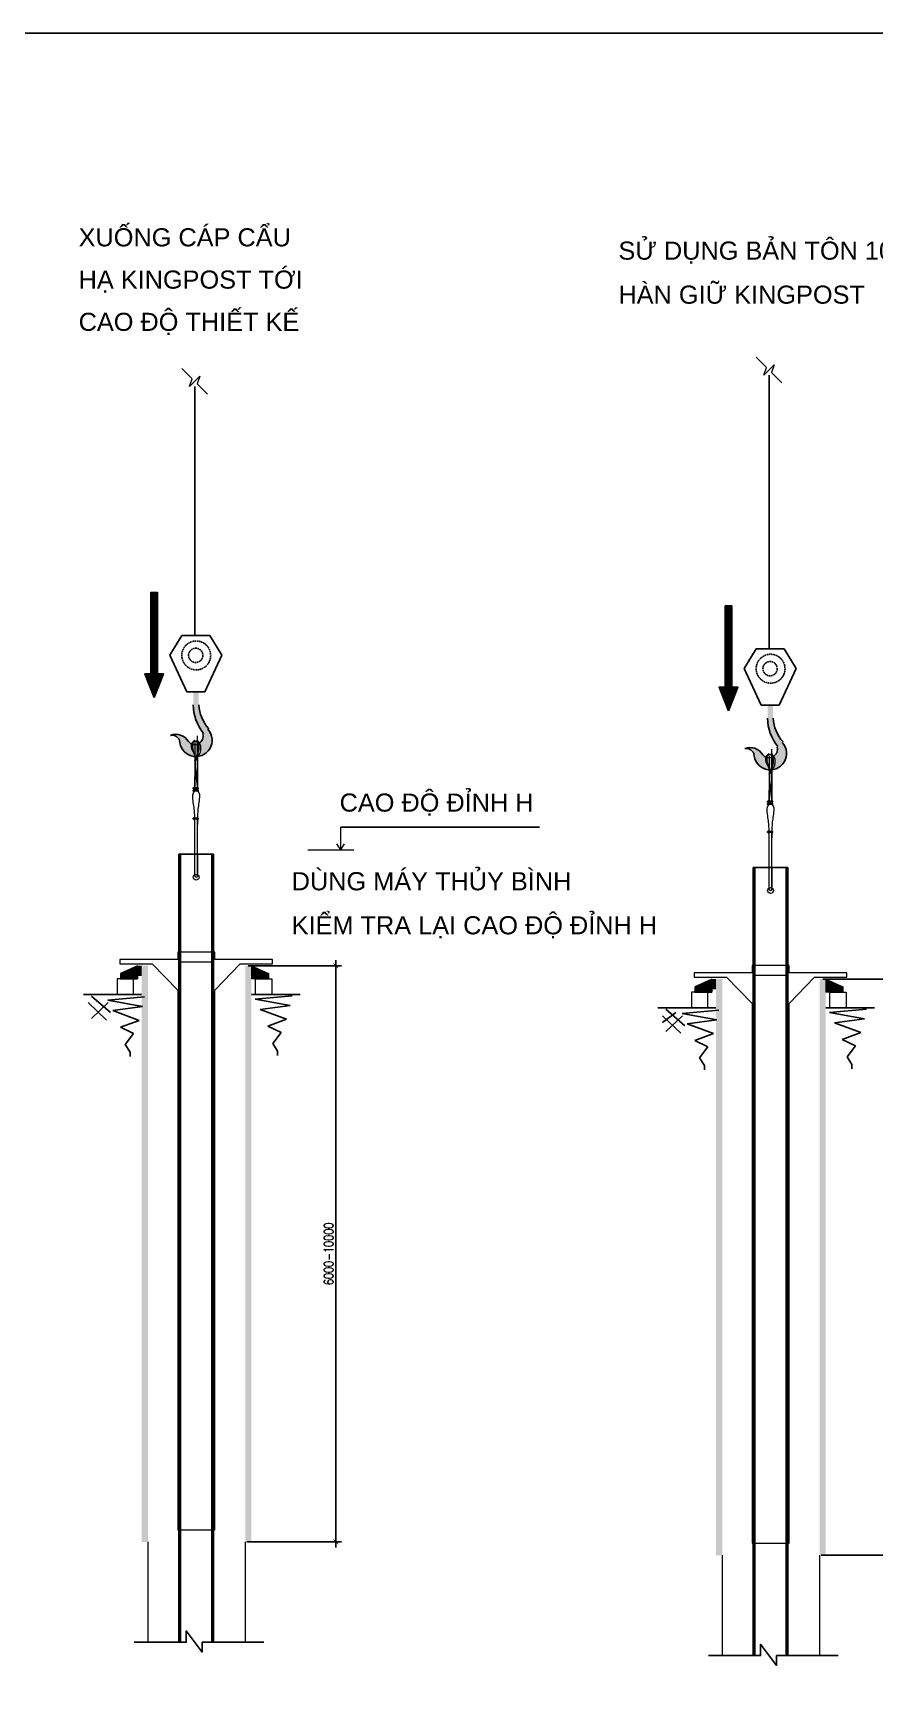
# Model space of a CAD drawing. Header units: millimetres. Extents: x -346728 to 1320345, y -537202 to -385966.
# Drawn here: x 1266456 to 1280727, y -433556 to -405371 of the extents above; entities that cross this region are included whole.
import ezdxf

# ---------------------------------------------------------------- set-up
doc = ezdxf.new("R2010")
doc.units = ezdxf.units.MM
doc.header["$LTSCALE"] = 100
doc.linetypes.add('DASHED2', pattern=[0.375, 0.25, -0.125])
doc.linetypes.add('HIDDEN', pattern=[9.525, 6.35, -3.175])
for name, color, linetype in [('9', 9, 'Continuous'), ('A-TEXT', 7, 'Continuous'), ('COT-THEP', 1, 'Continuous'), ('DUONG-BAO', 2, 'Continuous'), ('hiden', 8, 'HIDDEN'), ('NET', 1, 'Continuous'), ('ONGVACH', 5, 'Continuous'), ('X1326_COL_B4$0$CS', 253, 'Continuous')]:
    doc.layers.add(name, color=color, linetype=linetype)
doc.layers.add('cua', color=44, linetype='Continuous', lineweight=13)
doc.styles.add('romans.shx', font='romans.shx', dxfattribs={"width": 0.75, "bigfont": 'vns.shx'})
doc.styles.add('VnArialH', font='VHARIAL.TTF')
doc.dimstyles.new('BPTC-120', dxfattribs={"dimscale": 80, "dimtxt": 2, "dimasz": 1, "dimexe": 1.2, "dimexo": 0, "dimgap": 0.5, "dimtad": 1, "dimdec": 0, "dimzin": 0, "dimdsep": 46, "dimtxsty": 'romans.shx', "dimblk": 'ARCHTICK', "dimcen": 0.09, "dimdle": 1.2, "dimclrd": 8, "dimclre": 8, "dimclrt": 3, "dimadec": 0, "dimazin": 0, "dimtfac": 1, "dimtdec": 0, "dimtix": 1, "dimtofl": 0, "dimtmove": 0, "dimatfit": 3, "dimfxl": 1, "dimtolj": 1, "dimtzin": 0, "dimarcsym": 0})

# ---------------------------------------------------------------- blocks, each defined once
blk = doc.blocks.new('LVL-KHUNGTEN')
blk.add_lwpolyline([(61073, 41093), (119124, 41093), (119124, 62), (61073, 62)], close=True)
at = {"layer": 'DEFPOINTS'}
blk.add_line((61073, 41093), (119124, 41093), dxfattribs=at)
blk = doc.blocks.new('_ArchTick')
at = {"color": 0, "linetype": 'ByBlock', "const_width": 0.15}
blk.add_lwpolyline([(-0.5, -0.5), (0.5, 0.5)], dxfattribs=at)
blk = doc.blocks.new('*D702')
at = {"layer": 'DEFPOINTS', "color": 0, "linetype": 'ByBlock', "ltscale": 8, "transparency": 16777216}
for p in [(1270104, -421190, 0), (1270076, -430963, 0), (1271587, -430963)]:
    blk.add_point(p, dxfattribs=at)
at = {"layer": 'X1326_COL_B4$0$CS', "color": 8, "linetype": 'ByBlock', "lineweight": -2, "ltscale": 8, "transparency": 16777216}
for p, q in [((1270104, -421190), (1271683, -421190)), ((1271587, -421094), (1271587, -431059)), ((1270076, -430963), (1271683, -430963))]:
    blk.add_line(p, q, dxfattribs=at)
at = {"layer": 'X1326_COL_B4$0$CS', "color": 8, "linetype": 'ByBlock', "lineweight": -2, "ltscale": 8, "transparency": 16777216, "xscale": 80, "yscale": 80, "zscale": 80}
for p, rotation in [((1271587, -421190), 90), ((1271587, -430963), 270)]:
    blk.add_blockref('_ArchTick', p, dxfattribs=dict(at, rotation=rotation))
at = {"layer": 'X1326_COL_B4$0$CS', "color": 3, "linetype": 'ByBlock', "ltscale": 8, "transparency": 16777216, "insert": (1271467, -426077), "char_height": 160, "attachment_point": 5, "rotation": 90, "style": 'romans.shx'}
blk.add_mtext('\\A1;6000-10000', dxfattribs=at)
blk = doc.blocks.new('*D703')
at = {"layer": 'DEFPOINTS', "color": 0, "linetype": 'ByBlock', "ltscale": 8, "transparency": 16777216}
for p in [(1279844, -421415, 0), (1279816, -431189, 0), (1281327, -431189)]:
    blk.add_point(p, dxfattribs=at)
at = {"layer": 'X1326_COL_B4$0$CS', "color": 8, "linetype": 'ByBlock', "lineweight": -2, "ltscale": 8, "transparency": 16777216}
for p, q in [((1281327, -421319), (1281327, -431285)), ((1279844, -421415), (1281423, -421415)), ((1279816, -431189), (1281423, -431189))]:
    blk.add_line(p, q, dxfattribs=at)
at = {"layer": 'X1326_COL_B4$0$CS', "color": 8, "linetype": 'ByBlock', "lineweight": -2, "ltscale": 8, "transparency": 16777216, "xscale": 80, "yscale": 80, "zscale": 80}
for p, rotation in [((1281327, -421415), 90), ((1281327, -431189), 270)]:
    blk.add_blockref('_ArchTick', p, dxfattribs=dict(at, rotation=rotation))
at = {"layer": 'X1326_COL_B4$0$CS', "color": 3, "linetype": 'ByBlock', "ltscale": 8, "transparency": 16777216, "insert": (1281207, -426302), "char_height": 160, "attachment_point": 5, "rotation": 90, "style": 'romans.shx'}
blk.add_mtext('\\A1;6000-10000', dxfattribs=at)

msp = doc.modelspace()

# ---------------------------------------------------------------- hatches: boundary and pattern name
h = msp.add_hatch()
h.set_pattern_fill('ANSI37', color=256, scale=1.842586, style=0)
h.set_pattern_definition([(45, (1236810.84022, -478465.2638), (-0.1628631381, 0.1628631381), []), (135, (1236810.84022, -478465.2638), (-0.1628631381, -0.1628631381), [])])
h.paths.add_polyline_path([(1269410.5, -417561.5, 0.4139754), (1269434.4, -417170.6, -0.1675092), (1269263.1, -416764.1), (1269263.1, -416541.8), (1269213.4, -416541.8), (1269168.8, -416541.8), (1269168.8, -416764.1, 0.1669187), (1269344.5, -417247, -0.3748597), (1269264.5, -417415.5)])
h.paths.add_polyline_path([(1269264.5, -417415.5, -0.3256233), (1269101.4, -417379.1, 0.3838676), (1268796.3, -417272.3, -0.3456423), (1268949.8, -417354.2, 0.6465069), (1269410.5, -417561.5)])
h = msp.add_hatch()
h.set_pattern_fill('ANSI37', color=256, scale=1.842586, style=0)
h.set_pattern_definition([(45, (1246550.87154, -478690.52957), (-0.1628631381, 0.1628631381), []), (135, (1246550.87154, -478690.52957), (-0.1628631381, -0.1628631381), [])])
h.paths.add_polyline_path([(1279150.6, -417786.8, 0.4139754), (1279174.4, -417395.9, -0.1675092), (1279003.1, -416989.4), (1279003.1, -416767.1), (1278953.4, -416767.1), (1278908.8, -416767.1), (1278908.8, -416989.4, 0.1669187), (1279084.5, -417472.3, -0.3748597), (1279004.5, -417640.8)])
h.paths.add_polyline_path([(1279004.5, -417640.8, -0.3256233), (1278841.5, -417604.4, 0.3838676), (1278536.3, -417497.6, -0.3456423), (1278689.8, -417579.4, 0.6465069), (1279150.6, -417786.8)])
at = {"layer": 'COT-THEP'}
h = msp.add_hatch(dxfattribs=at)
h.set_pattern_fill('ANSI37', color=0, scale=5.896275, style=0)
h.set_pattern_definition([(45, (1253624.61855, -446575.2988), (-0.521162042, 0.521162042), []), (135, (1253624.61855, -446575.2988), (-0.521162042, -0.521162042), [])])
h.paths.add_polyline_path([(1268447.9, -416239.6), (1268347.7, -416239.6), (1268506.8, -416637.8), (1268665.9, -416239.6), (1268565.8, -416239.6), (1268565.8, -414859.6), (1268447.9, -414859.6)])
h = msp.add_hatch(dxfattribs=at)
h.set_pattern_fill('ANSI37', color=0, scale=5.896275, style=0)
h.set_pattern_definition([(45, (1263364.6499, -446800.5646), (-0.521162042, 0.521162042), []), (135, (1263364.6499, -446800.5646), (-0.521162042, -0.521162042), [])])
h.paths.add_polyline_path([(1278187.9, -416464.8), (1278087.8, -416464.8), (1278246.9, -416863.1), (1278406, -416464.8), (1278305.8, -416464.8), (1278305.8, -415084.8), (1278187.9, -415084.8)])
for points in [[(1268209.3, -421363.8), (1268293.8, -421363.8), (1268293.8, -421190.1), (1268209.3, -421190.1)], [(1277949.3, -421589), (1278033.8, -421589), (1278033.8, -421415.4), (1277949.3, -421415.4)]]:
    msp.add_hatch(color=5, dxfattribs=at).paths.add_polyline_path(points)
at = {"layer": 'cua'}
for points in [[(1268224.3, -421190), (1268224.3, -421411.8), (1267936.2, -421411.8), (1267936.2, -421323.2)], [(1270157.3, -421190), (1270157.3, -421411.8), (1270445.4, -421411.8), (1270445.4, -421323.2)], [(1277964.3, -421415.3), (1277964.3, -421637), (1277676.2, -421637), (1277676.2, -421548.5)], [(1279897.3, -421415.3), (1279897.3, -421637), (1280185.4, -421637), (1280185.4, -421548.5)]]:
    msp.add_hatch(color=256, dxfattribs=at).paths.add_polyline_path(points)

# ---------------------------------------------------------------- linework, layer by layer
at = {"color": 7}
for p, q in [((1268447.9, -414859.6, 0), (1268447.9, -416239.6, 0)), ((1268447.9, -414859.6, 0), (1268565.8, -414859.6, 0)), ((1268565.8, -414859.6, 0), (1268565.8, -416239.6, 0)), ((1278187.9, -415084.8, 0), (1278187.9, -416464.8, 0)), ((1278187.9, -415084.8, 0), (1278305.8, -415084.8, 0)), ((1278305.8, -415084.8, 0), (1278305.8, -416464.8, 0)), ((1268347.7, -416239.6, 0), (1268506.8, -416637.8, 0)), ((1268447.9, -416239.6, 0), (1268347.7, -416239.6, 0)), ((1268665.9, -416239.6, 0), (1268506.8, -416637.8, 0)), ((1268565.8, -416239.6, 0), (1268665.9, -416239.6, 0)), ((1278087.8, -416464.8, 0), (1278246.9, -416863.1, 0)), ((1278187.9, -416464.8, 0), (1278087.8, -416464.8, 0)), ((1278406, -416464.8, 0), (1278246.9, -416863.1, 0)), ((1278305.8, -416464.8, 0), (1278406, -416464.8, 0))]:
    msp.add_line(p, q, dxfattribs=at)
at = {"color": 2}
for p, q in [((1268973.9, -415586, 0), (1268773.7, -415919.4, 0)), ((1269218.6, -415586, 0), (1268973.9, -415586, 0)), ((1269208.1, -415586, 0), (1269452.8, -415586, 0)), ((1269452.8, -415586, 0), (1269653, -415919.4, 0)), ((1268773.7, -415919.4, 0), (1269062.9, -416541.8, 0)), ((1269653, -415919.4, 0), (1269363.8, -416541.8, 0)), ((1278714, -415811.3, 0), (1278513.8, -416144.7, 0)), ((1278958.7, -415811.3, 0), (1278714, -415811.3, 0)), ((1278948.1, -415811.3, 0), (1279192.8, -415811.3, 0)), ((1279192.8, -415811.3, 0), (1279393, -416144.7, 0)), ((1278513.8, -416144.7, 0), (1278802.9, -416767.1, 0)), ((1279393, -416144.7, 0), (1279103.8, -416767.1, 0))]:
    msp.add_line(p, q, dxfattribs=at)
at = {"color": 8}
for p, q in [((1267726.3, -421814.8, 0), (1267445.2, -422081.6, 0)), ((1268345.9, -421715.2, 0), (1267721.5, -421774, 0)), ((1267721.5, -421774, 0), (1268310.6, -421880, 0)), ((1268310.6, -421880, 0), (1267804, -421950.6, 0)), ((1270846.9, -421697.8, 0), (1270222.5, -421756.7, 0)), ((1270222.5, -421756.7, 0), (1270811.5, -421862.7, 0)), ((1270811.5, -421862.7, 0), (1270305, -421933.3, 0)), ((1267804, -421950.6, 0), (1268251.6, -422115.4, 0)), ((1268251.6, -422115.4, 0), (1267933.6, -422233.2, 0)), ((1270305, -421933.3, 0), (1270752.6, -422098.1, 0)), ((1270752.6, -422098.1, 0), (1270434.5, -422215.9, 0)), ((1277353.9, -421983.9, 0), (1277129.1, -422152.4, 0)), ((1277466.3, -422040, 0), (1277185.3, -422306.8, 0)), ((1278085.9, -421940.4, 0), (1277461.5, -421999.3, 0)), ((1277461.5, -421999.3, 0), (1278050.6, -422105.2, 0)), ((1278050.6, -422105.2, 0), (1277544, -422175.9, 0)), ((1277544, -422175.9, 0), (1277991.7, -422340.7, 0)), ((1280586.9, -421923.1, 0), (1279962.5, -421982, 0)), ((1279962.5, -421982, 0), (1280551.6, -422087.9, 0)), ((1280551.6, -422087.9, 0), (1280045, -422158.6, 0)), ((1280045, -422158.6, 0), (1280492.7, -422323.4, 0)), ((1267933.6, -422233.2, 0), (1268157.4, -422339.1, 0)), ((1268157.4, -422339.1, 0), (1268016, -422527.5, 0)), ((1270434.5, -422215.9, 0), (1270658.4, -422321.8, 0)), ((1270658.4, -422321.8, 0), (1270517, -422510.2, 0)), ((1277991.7, -422340.7, 0), (1277673.6, -422458.4, 0)), ((1277673.6, -422458.4, 0), (1277897.4, -422564.4, 0)), ((1280492.7, -422323.4, 0), (1280174.6, -422441.1, 0)), ((1280174.6, -422441.1, 0), (1280398.4, -422547.1, 0)), ((1268016, -422527.5, 0), (1268098.5, -422657, 0)), ((1268098.5, -422657, 0), (1268098.5, -422727.7, 0)), ((1270517, -422510.2, 0), (1270599.5, -422639.7, 0)), ((1270599.5, -422639.7, 0), (1270599.5, -422710.3, 0)), ((1277897.4, -422564.4, 0), (1277756.1, -422752.8, 0)), ((1277756.1, -422752.8, 0), (1277838.5, -422882.3, 0)), ((1280398.4, -422547.1, 0), (1280257, -422735.4, 0)), ((1280257, -422735.4, 0), (1280339.5, -422865, 0)), ((1277838.5, -422882.3, 0), (1277838.5, -422952.9, 0)), ((1280339.5, -422865, 0), (1280339.5, -422935.6, 0))]:
    msp.add_line(p, q, dxfattribs=at)
at = {"color": 8, "elevation": 0}
for points in [[(1267698.2, -422109.7), (1267389, -421814.8)], [(1267768.4, -421983.3), (1267445.2, -421702.5)], [(1277438.2, -422334.9), (1277129.1, -422040)], [(1277508.5, -422208.5), (1277185.3, -421927.7)]]:
    msp.add_lwpolyline(points, dxfattribs=at)
at = {"color": 6}
for centre, radius, start, end in [((1269959.8, -416749.7, 0), 791.1, 181.04514, 218.95063), ((1269938.4, -416719, 0), 676.8, 183.82825, 221.64453), ((1279699.8, -416975, 0), 791.1, 181.04514, 218.95063), ((1279678.4, -416944.2, 0), 676.8, 183.82825, 221.64453), ((1268876.3, -417503.8, 0), 241.6, 28.72165, 112.72237), ((1268807.7, -417419.7, 0), 140.9, 23.81694, 100.0862), ((1269213.6, -417362.8, 0), 277, 180, 42.02472), ((1269194.7, -417294, 0), 141.9, 221.34047, 15.68229), ((1278953.6, -417588.1, 0), 277, 180, 42.02472), ((1278616.4, -417729.1, 0), 241.6, 28.72165, 112.72237), ((1278547.7, -417645, 0), 140.9, 23.81694, 100.0862), ((1278934.8, -417519.3, 0), 141.9, 221.34047, 15.68229)]:
    msp.add_arc(centre, radius, start, end, dxfattribs=at)
at = {"layer": '9'}
for p, q in [((1278934.9, -415819.9, 0), (1278934.9, -411173.6, 0)), ((1269194.9, -415594.6, 0), (1269194.9, -411365, 0))]:
    msp.add_line(p, q, dxfattribs=at)
at = {"layer": 'A-TEXT', "color": 2}
msp.add_line((1271671.3, -418838.5, 0), (1275039.3, -418838.5, 0), dxfattribs=at)
msp.add_line((1271671.3, -418838.5, 0), (1275039.3, -418838.5, 0), dxfattribs=at)
at = {"layer": 'COT-THEP', "color": 10}
for p, q in [((1268925.7, -419295.8, 0), (1268925.7, -432665.2, 0)), ((1269514.2, -419295.8, 0), (1268925.7, -419295.8, 0)), ((1268955.1, -419295.8, 0), (1268955.1, -432665.2, 0)), ((1269484.8, -419295.8, 0), (1269484.8, -432665.2, 0)), ((1269514.2, -419295.8, 0), (1269514.2, -432665.2, 0)), ((1278665.7, -419521.1, 0), (1278665.7, -432890.4, 0)), ((1279254.3, -419521.1, 0), (1278665.7, -419521.1, 0)), ((1278695.1, -419521.1, 0), (1278695.1, -432890.4, 0)), ((1279224.8, -419521.1, 0), (1279224.8, -432890.4, 0)), ((1279254.3, -419521.1, 0), (1279254.3, -432890.4, 0)), ((1267308.1, -421676.5, 0), (1268294.1, -421676.5, 0)), ((1270157.3, -421676.5, 0), (1270983.4, -421676.5, 0)), ((1277048.2, -421901.8, 0), (1278034.1, -421901.8, 0)), ((1279897.3, -421901.8, 0), (1280723.4, -421901.8, 0))]:
    msp.add_line(p, q, dxfattribs=at)
at = {"layer": 'cua'}
for p, q in [((1278717.9, -410866.7, 0), (1278893.3, -411042.1, 0)), ((1268977.9, -411058, 0), (1269153.3, -411233.4, 0)), ((1269106.1, -411363.4, 0), (1269283.2, -411186.3, 0)), ((1269283.2, -411186.3, 0), (1269236.1, -411316.2, 0)), ((1278846.1, -411172.1, 0), (1279023.2, -410994.9, 0)), ((1278846.1, -411172.1, 0), (1278893.3, -411042.1, 0)), ((1279023.2, -410994.9, 0), (1278976.1, -411124.9, 0)), ((1278976.1, -411124.9, 0), (1279151.5, -411300.3, 0)), ((1269106.1, -411363.4, 0), (1269153.3, -411233.4, 0)), ((1269236.1, -411316.2, 0), (1269411.5, -411491.6, 0)), ((1269195.4, -417409.1, 0), (1269195.4, -418227.4, 0)), ((1269244.5, -418227.4, 0), (1269244.5, -417291.6, 0)), ((1269244.5, -417360.1, 0), (1269244.5, -418227.4, 0)), ((1278935.5, -417634.4, 0), (1278935.5, -418452.7, 0)), ((1278984.5, -418452.7, 0), (1278984.5, -417516.8, 0)), ((1278984.5, -417585.4, 0), (1278984.5, -418452.7, 0)), ((1269179.3, -418172.2, 0), (1269168.9, -418172.2, 0)), ((1269168.9, -418188.7, 0), (1269168.9, -418172.2, 0)), ((1269179.3, -418188.7, 0), (1269168.9, -418188.7, 0)), ((1269179.3, -418211, 0), (1269168.9, -418211, 0)), ((1269168.9, -418227.4, 0), (1269168.9, -418211, 0)), ((1269179.3, -418227.4, 0), (1269168.9, -418227.4, 0)), ((1269179.3, -418164, 0), (1269179.3, -418196.9, 0)), ((1269189.4, -418164, 0), (1269179.3, -418164, 0)), ((1269189.4, -418196.9, 0), (1269179.3, -418196.9, 0)), ((1269179.3, -418202.8, 0), (1269179.3, -418235.6, 0)), ((1269189.4, -418202.8, 0), (1269179.3, -418202.8, 0)), ((1269189.4, -418235.6, 0), (1269179.3, -418235.6, 0)), ((1269189.4, -418164, 0), (1269189.4, -418196.9, 0)), ((1269252.7, -418172.2, 0), (1269189.4, -418172.2, 0)), ((1269252.7, -418188.7, 0), (1269189.4, -418188.7, 0)), ((1269189.4, -418202.8, 0), (1269189.4, -418235.6, 0)), ((1269252.7, -418211, 0), (1269189.4, -418211, 0)), ((1269252.7, -418227.4, 0), (1269189.4, -418227.4, 0)), ((1269195.4, -418211, 0), (1269195.4, -418188.7, 0)), ((1269244.5, -418211, 0), (1269244.5, -418188.7, 0)), ((1278919.4, -418397.5, 0), (1278908.9, -418397.5, 0)), ((1278908.9, -418413.9, 0), (1278908.9, -418397.5, 0)), ((1278919.4, -418413.9, 0), (1278908.9, -418413.9, 0)), ((1278919.4, -418436.3, 0), (1278908.9, -418436.3, 0)), ((1278908.9, -418452.7, 0), (1278908.9, -418436.3, 0)), ((1278919.4, -418452.7, 0), (1278908.9, -418452.7, 0)), ((1278919.4, -418389.3, 0), (1278919.4, -418422.1, 0)), ((1278929.4, -418389.3, 0), (1278919.4, -418389.3, 0)), ((1278929.4, -418422.1, 0), (1278919.4, -418422.1, 0)), ((1278919.4, -418428, 0), (1278919.4, -418460.9, 0)), ((1278929.4, -418428, 0), (1278919.4, -418428, 0)), ((1278929.4, -418460.9, 0), (1278919.4, -418460.9, 0)), ((1278929.4, -418389.3, 0), (1278929.4, -418422.1, 0)), ((1278992.7, -418397.5, 0), (1278929.4, -418397.5, 0)), ((1278992.7, -418413.9, 0), (1278929.4, -418413.9, 0)), ((1278929.4, -418428, 0), (1278929.4, -418460.9, 0)), ((1278992.7, -418436.3, 0), (1278929.4, -418436.3, 0)), ((1278992.7, -418452.7, 0), (1278929.4, -418452.7, 0)), ((1278935.5, -418436.3, 0), (1278935.5, -418413.9, 0)), ((1278984.5, -418436.3, 0), (1278984.5, -418413.9, 0)), ((1269179.3, -418688.5, 0), (1269168.9, -418688.5, 0)), ((1269168.9, -418704.9, 0), (1269168.9, -418688.5, 0)), ((1269179.3, -418704.9, 0), (1269168.9, -418704.9, 0)), ((1269179.3, -418680.3, 0), (1269179.3, -418713.2, 0)), ((1269189.4, -418680.3, 0), (1269179.3, -418680.3, 0)), ((1269189.4, -418713.2, 0), (1269179.3, -418713.2, 0)), ((1269189.4, -418680.3, 0), (1269189.4, -418713.2, 0)), ((1269252.7, -418688.5, 0), (1269189.4, -418688.5, 0)), ((1269252.7, -418704.9, 0), (1269189.4, -418704.9, 0)), ((1269195.4, -418688.5, 0), (1269195.4, -418704.9, 0)), ((1269195.4, -419663.7, 0), (1269195.4, -418704.9, 0)), ((1269244.5, -419295.8, 0), (1269244.5, -418688.5, 0)), ((1269244.5, -418688.5, 0), (1269244.5, -418791.6, 0)), ((1269244.5, -418742.6, 0), (1269244.5, -418704.9, 0)), ((1271671.3, -419220.7, 0), (1271671.3, -418838.5, 0)), ((1278919.4, -418913.8, 0), (1278908.9, -418913.8, 0)), ((1278908.9, -418930.2, 0), (1278908.9, -418913.8, 0)), ((1278919.4, -418930.2, 0), (1278908.9, -418930.2, 0)), ((1278919.4, -418905.6, 0), (1278919.4, -418938.4, 0)), ((1278929.4, -418905.6, 0), (1278919.4, -418905.6, 0)), ((1278929.4, -418938.4, 0), (1278919.4, -418938.4, 0)), ((1278929.4, -418905.6, 0), (1278929.4, -418938.4, 0)), ((1278992.7, -418913.8, 0), (1278929.4, -418913.8, 0)), ((1278992.7, -418930.2, 0), (1278929.4, -418930.2, 0)), ((1278935.5, -418913.8, 0), (1278935.5, -418930.2, 0)), ((1278935.5, -419888.9, 0), (1278935.5, -418930.2, 0)), ((1278984.5, -419521.1, 0), (1278984.5, -418913.8, 0)), ((1278984.5, -418913.8, 0), (1278984.5, -419016.9, 0)), ((1278984.5, -418967.9, 0), (1278984.5, -418930.2, 0)), ((1268925.7, -419295.8, 0), (1269514.2, -419295.8, 0)), ((1271115.8, -419220.7, 0), (1271895.9, -419220.7, 0)), ((1271671.3, -419220.7, 0), (1271605.9, -419121, 0)), ((1271671.3, -419220.7, 0), (1271736.6, -419121, 0)), ((1269244.5, -419663.7, 0), (1269244.5, -419645.7, 0)), ((1278665.7, -419521.1, 0), (1279254.3, -419521.1, 0)), ((1278984.5, -419888.9, 0), (1278984.5, -419871, 0)), ((1268224.3, -421190, 0), (1267936.2, -421323.2, 0)), ((1267936.2, -421323.2, 0), (1267936.2, -421411.8, 0)), ((1268224.3, -421190, 0), (1268224.3, -421411.8, 0)), ((1268925.7, -421121.8, 0), (1269514.2, -421121.8, 0)), ((1270157.3, -421190, 0), (1270445.4, -421323.2, 0)), ((1270157.3, -421190, 0), (1270157.3, -421411.8, 0)), ((1270445.4, -421323.2, 0), (1270445.4, -421411.8, 0)), ((1278665.7, -421347, 0), (1279254.3, -421347, 0)), ((1267936.2, -421411.8, 0), (1268224.3, -421411.8, 0)), ((1270445.4, -421411.8, 0), (1270157.3, -421411.8, 0)), ((1277964.3, -421415.3, 0), (1277676.2, -421548.5, 0)), ((1277676.2, -421548.5, 0), (1277676.2, -421637, 0)), ((1277676.2, -421637, 0), (1277964.3, -421637, 0)), ((1277964.3, -421415.3, 0), (1277964.3, -421637, 0)), ((1279897.3, -421415.3, 0), (1280185.4, -421548.5, 0)), ((1279897.3, -421415.3, 0), (1279897.3, -421637, 0)), ((1280185.4, -421637, 0), (1279897.3, -421637, 0)), ((1280185.4, -421548.5, 0), (1280185.4, -421637, 0)), ((1268400.2, -430963.6, 0), (1268400.7, -432676.6, 0)), ((1270051, -430963.3, 0), (1270051.5, -432676.1, 0)), ((1278140.2, -431188.8, 0), (1278140.8, -432901.9, 0)), ((1279791, -431188.5, 0), (1279791.5, -432901.4, 0))]:
    msp.add_line(p, q, dxfattribs=at)
at = {"layer": 'cua', "elevation": 0}
for points in [[(1268906.5, -430756.5), (1269533.4, -430756.5), (1269533.4, -421604), (1269966.2, -421156.2), (1270513.1, -421156.2), (1270513.1, -421082.8), (1269533.4, -421082.8), (1269533.4, -420960.3), (1268906.5, -420960.3), (1268906.5, -421082.8), (1267926.9, -421082.8), (1267926.9, -421156.2), (1268473.7, -421156.2), (1268906.5, -421604)], [(1278646.5, -430981.8), (1279273.5, -430981.8), (1279273.5, -421829.3), (1279706.2, -421381.5), (1280253.1, -421381.5), (1280253.1, -421308), (1279273.5, -421308), (1279273.5, -421185.6), (1278646.5, -421185.6), (1278646.5, -421308), (1277666.9, -421308), (1277666.9, -421381.5), (1278213.7, -421381.5), (1278646.5, -421829.3)], [(1268154.9, -421411.8), (1267880.5, -421411.8), (1267880.5, -421676.5), (1268154.9, -421676.5)], [(1270226.6, -421411.8), (1270501, -421411.8), (1270501, -421676.5), (1270226.6, -421676.5)], [(1277895, -421637), (1277620.6, -421637), (1277620.6, -421901.8), (1277895, -421901.8)], [(1279966.7, -421637), (1280241.1, -421637), (1280241.1, -421901.8), (1279966.7, -421901.8)]]:
    msp.add_lwpolyline(points, close=True, dxfattribs=at)
at = {"layer": 'cua'}
for centre in [(1269220, -419688.2, 0), (1278960, -419913.5, 0)]:
    msp.add_circle(centre, 49, dxfattribs=at)
for centre, radius, start, end in [((1269252.7, -418180.4, 0), 8.21, 270, 90), ((1269252.7, -418219.2, 0), 8.21, 270, 90), ((1278992.7, -418405.7, 0), 8.21, 270, 90), ((1278992.7, -418444.5, 0), 8.21, 270, 90), ((1269252.7, -418696.7, 0), 8.21, 270, 90), ((1278992.7, -418922, 0), 8.21, 270, 90), ((1269220, -419663.7, 0), 24.5, 180, 0), ((1278960, -419888.9, 0), 24.5, 180, 0)]:
    msp.add_arc(centre, radius, start, end, dxfattribs=at)
for points in [[(1269244.5, -418172.2), (1269238, -418110.2), (1269226.1, -418020.6), (1269217.6, -417895.8), (1269231.4, -417648.2), (1269280.8, -417591.5), (1269233.6, -417381.4), (1269144, -417419.9), (1269207.8, -417656.3), (1269212.8, -417677.1), (1269213.3, -417680.4), (1269205.4, -417677.8), (1269209.1, -417685.6), (1269201.1, -417687.4), (1269204.3, -417696.5), (1269195, -417698.2), (1269195.9, -417721.5)], [(1269195.4, -418172.2), (1269198.1, -418078.5), (1269197.3, -418014.6), (1269204.2, -417921.6), (1269237.8, -417608.5), (1269253.3, -417576.1), (1269220.6, -417389.2), (1269189.6, -417392), (1269190, -417609.9), (1269216.3, -417666.9), (1269217.4, -417670.6), (1269214.5, -417672.2), (1269216.6, -417675), (1269211.6, -417678.8), (1269215.3, -417681.8), (1269209, -417687.9), (1269213.9, -417693), (1269201, -417714.4)], [(1278984.5, -418397.5), (1278978.1, -418335.4), (1278966.1, -418245.8), (1278957.7, -418121.1), (1278971.4, -417873.5), (1279020.8, -417816.8), (1278973.6, -417606.7), (1278884, -417645.1), (1278947.8, -417881.6), (1278952.9, -417902.4), (1278953.3, -417905.7), (1278945.5, -417903.1), (1278949.2, -417910.9), (1278941.1, -417912.6), (1278944.4, -417921.8), (1278935, -417923.5), (1278935.9, -417946.8)], [(1278935.5, -418397.5), (1278938.1, -418303.7), (1278937.3, -418239.9), (1278944.2, -418146.8), (1278977.9, -417833.7), (1278993.3, -417801.3), (1278960.7, -417614.4), (1278929.7, -417617.2), (1278930, -417835.1), (1278956.3, -417892.2), (1278957.4, -417895.8), (1278954.5, -417897.5), (1278956.6, -417900.3), (1278951.7, -417904), (1278955.3, -417907.1), (1278949, -417913.2), (1278953.9, -417918.2), (1278941, -417939.7)], [(1269197.6, -418688.5), (1269195.4, -418654.6), (1269189.4, -418559.2), (1269162.7, -418331.1), (1269172.7, -418257.5), (1269197.6, -418227.4)], [(1269244.5, -418688.5), (1269246.7, -418654.6), (1269252.7, -418559.2), (1269279.4, -418331.1), (1269269.4, -418257.5), (1269244.5, -418227.4)], [(1278937.6, -418913.8), (1278935.4, -418879.9), (1278929.4, -418784.4), (1278902.7, -418556.4), (1278912.7, -418482.8), (1278937.6, -418452.7)], [(1278984.5, -418913.8), (1278986.7, -418879.9), (1278992.7, -418784.4), (1279019.4, -418556.4), (1279009.4, -418482.8), (1278984.5, -418452.7)]]:
    msp.add_spline(points, degree=3, dxfattribs=at)
for points in [[(1269263.1, -418248), (1269257.7, -418240.8), (1269251.1, -418234.1), (1269244.5, -418227.4)], [(1279003.1, -418473.2), (1278997.7, -418466), (1278991.1, -418459.4), (1278984.5, -418452.7)]]:
    msp.add_open_spline(points, degree=3, dxfattribs=at)
at = {"layer": 'DUONG-BAO', "color": 2}
for p, q in [((1269062.9, -416541.8, 0), (1269363.8, -416541.8, 0)), ((1278802.9, -416767.1, 0), (1279103.8, -416767.1, 0))]:
    msp.add_line(p, q, dxfattribs=at)
at = {"layer": 'DUONG-BAO', "color": 6}
for p, q in [((1269134.6, -417422.5, 0), (1269192.1, -417365, 0)), ((1278874.6, -417647.8, 0), (1278932.1, -417590.2, 0))]:
    msp.add_line(p, q, dxfattribs=at)
at = {"layer": 'DUONG-BAO', "color": 7, "linetype": 'DASHED2'}
for centre, radius in [((1269220.7, -415925.6, 0), 244.9), ((1269212.2, -415924.6, 0), 121), ((1278960.8, -416150.9, 0), 244.9), ((1278952.2, -416149.9, 0), 121)]:
    msp.add_circle(centre, radius, dxfattribs=at)
at = {"layer": 'hiden', "ltscale": 2}
for p, q in [((1269244.5, -419633.7, 0), (1269244.5, -419308, 0)), ((1278984.5, -419859, 0), (1278984.5, -419533.2, 0))]:
    msp.add_line(p, q, dxfattribs=at)
at = {"layer": 'NET', "color": 8, "elevation": 0}
for points in [[(1268169.4, -432665.2), (1269050.2, -432665.2), (1269050.2, -432472.6), (1269321.1, -432831.1), (1269321.1, -432665.2), (1270367.7, -432665.2)], [(1277909.4, -432890.4), (1278790.2, -432890.4), (1278790.2, -432697.8), (1279061.2, -433056.4), (1279061.2, -432890.4), (1280107.7, -432890.4)]]:
    msp.add_lwpolyline(points, dxfattribs=at)
at = {"layer": 'ONGVACH', "color": 5}
for points in [[(1268294.1, -421190.2, 0), (1268400.2, -421190.4, 0), (1268294.1, -430963.6, 0), (1268400.2, -430963.6, 0)], [(1270051.5, -430963.3, 0), (1270157.3, -430963.6, 0), (1270051.1, -421189.9, 0), (1270157.3, -421190, 0)], [(1278034.1, -421415.5, 0), (1278140.2, -421415.7, 0), (1278034.1, -431188.8, 0), (1278140.2, -431188.8, 0)], [(1279791.5, -431188.5, 0), (1279897.3, -431188.8, 0), (1279791.2, -421415.2, 0), (1279897.3, -421415.3, 0)]]:
    msp.add_solid(points, dxfattribs=at)

# ---------------------------------------------------------------- block references
at = {"xscale": 1.216631744522601, "yscale": 1.216631744522601, "zscale": 1.216631744522601}
msp.add_blockref('LVL-KHUNGTEN', (1174042.9, -455366), dxfattribs=at)

# ---------------------------------------------------------------- texts
at = {"layer": 'A-TEXT', "color": 2, "style": 'VnArialH'}
for s, p in [('Xuèng c¸p cÈu', (1267226.3, -408986.9, 881.1)), ('sö dông b¶n t«n 100*100*20', (1276380.5, -409212.1, 881.1)), ('h¹ kingpost tíi', (1267226.3, -409703.6, 881.1)), ('hµn gi÷ kingpost ', (1276380.5, -409959.1, 881.1)), ('cao ®é thiÕt kÕ', (1267226.3, -410420.4, 881.1)), ('Cao ®é ®Ønh H', (1271652.2, -418574.8, 0)), ('dïng m¸y thñy b×nh', (1270839.4, -419909.3, 0)), ('kiÓm tra l¹i cao ®é ®Ønh h', (1270839.4, -420656.3, 0))]:
    msp.add_text(s, height=307.098, dxfattribs=at).set_placement(p)

# ---------------------------------------------------------------- dimensions: what is measured, and where the dimension line sits
at = {"layer": 'X1326_COL_B4$0$CS', "linetype": 'ByBlock', "ltscale": 8}
for base, p1, p2, picture, middle in [((1271587.2, -430963.3, 0), (1270104.2, -421189.9, 0), (1270076.4, -430963.3, 0), '*D702', (1271467.2, -426076.6, 0)), ((1281327.2, -431188.6, 0), (1279844.2, -421415.2, 0), (1279816.4, -431188.6, 0), '*D703', (1281207.2, -426301.9, 0))]:
    dim = msp.add_linear_dim(base=base, p1=p1, p2=p2, angle=90, text='6000-10000', dimstyle='BPTC-120', dxfattribs=at)
    dim.commit()
    dim.dimension.update_dxf_attribs({"geometry": picture, "text_midpoint": middle})

doc.saveas('drawing.dxf')
